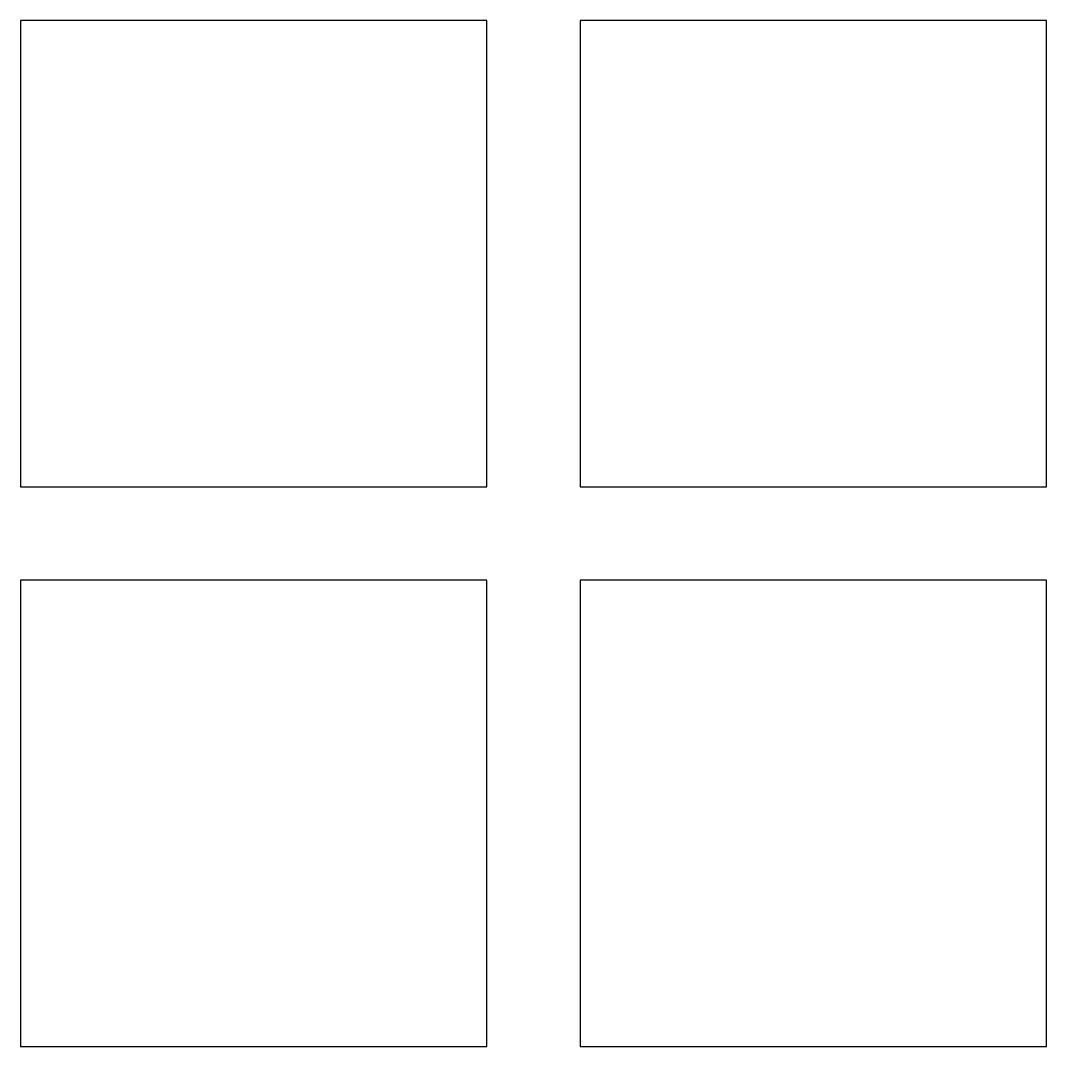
# Model space of a CAD drawing. Extents: x 0 to 220, y 0 to 220.
import ezdxf

# ---------------------------------------------------------------- set-up
doc = ezdxf.new("R2010")
doc.units = 0

msp = doc.modelspace()

# ---------------------------------------------------------------- linework, layer by layer
for p, q in [((100, 220), (0, 220)), ((0, 220), (0, 120)), ((100, 120), (100, 220)), ((220, 220), (120, 220)), ((120, 220), (120, 120)), ((220, 120), (220, 220)), ((0, 120), (100, 120)), ((120, 120), (220, 120)), ((100, 100), (0, 100)), ((0, 100), (0, 0)), ((100, 0), (100, 100)), ((220, 100), (120, 100)), ((120, 100), (120, 0)), ((220, 0), (220, 100)), ((0, 0), (100, 0)), ((120, 0), (220, 0))]:
    msp.add_line(p, q)

doc.saveas('drawing.dxf')
